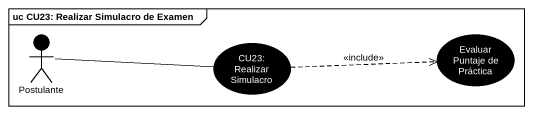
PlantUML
@startuml
mainframe uc CU23: Realizar Simulacro de Examen
actor Postulante #000000
usecase "CU23: Realizar Simulacro" as CU23_Realizar_Simulacro #000000
usecase "Evaluar Puntaje de Práctica" as Evaluar_Puntaje_de_Práctica #000000
Postulante -right- CU23_Realizar_Simulacro
CU23_Realizar_Simulacro .right.> Evaluar_Puntaje_de_Práctica : <<include>>
@enduml
